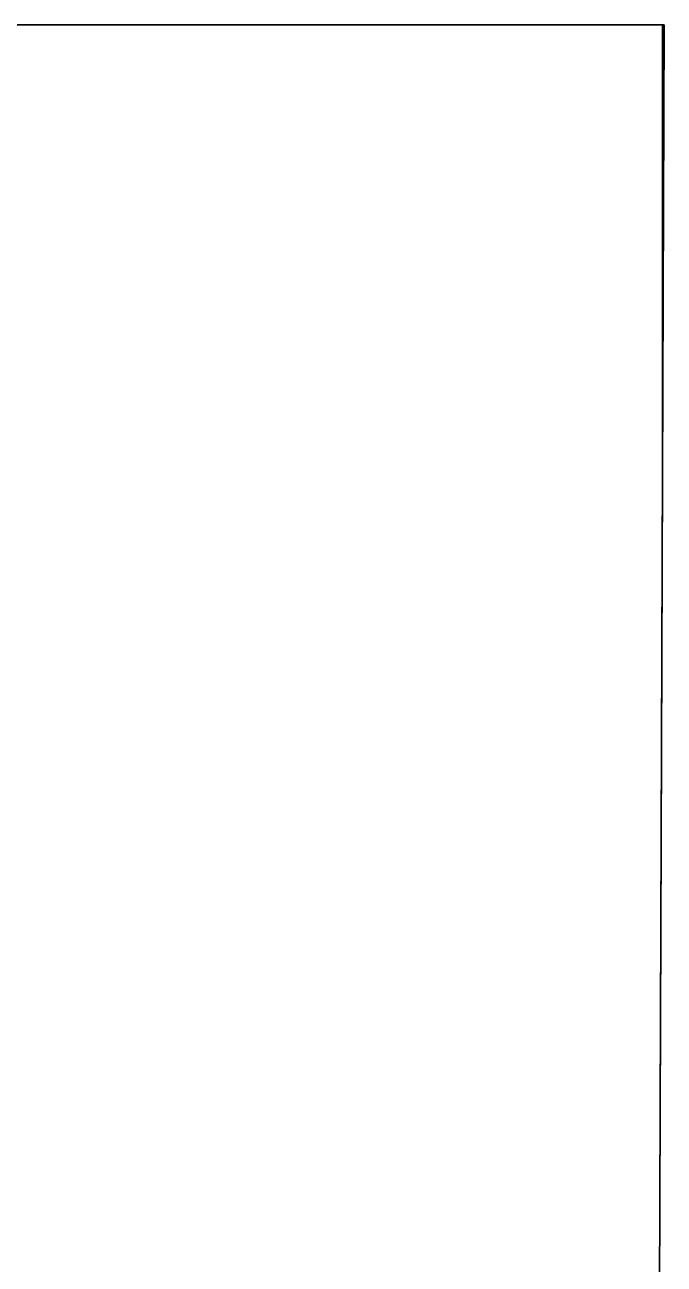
# Model space of a CAD drawing. Extents: x 20.4 to 35.8, y 9 to 15.3.
# Drawn here: x 22.705 to 23.475, y 13.437 to 14.929 of the extents above; entities that cross this region are included whole.
import ezdxf

# ---------------------------------------------------------------- set-up
doc = ezdxf.new("R2010")
doc.units = 0
doc.header["$MEASUREMENT"] = 0
doc.layers.add('DLXFURN', color=5, linetype='Continuous')
doc.layers.add('DLXSCENE', color=7, linetype='Continuous')

# ---------------------------------------------------------------- blocks, each defined once
blk = doc.blocks.new('*U6')
for p, q in [((1.8727, 0.829), (-1.1553, 0.829)), ((-1.1553, 0.829), (1.8727, 0.829)), ((1.8727, 0.2934), (1.8727, 0.829)), ((1.8727, 0.829), (1.8727, 0.2934)), ((1.8727, 0.2934), (1.8727, 0.829)), ((1.8727, 0.829), (1.8727, 0.829)), ((1.8727, 0.829), (1.8727, 0.2934)), ((1.8675, -1.1), (1.8727, 0.2934)), ((1.8727, 0.2934), (1.8675, -1.1)), ((1.8727, 0.2934), (1.8727, 0.2934))]:
    blk.add_line(p, q)
blk = doc.blocks.new('*U7')
for p, q in [((20.4447, 14.929), (23.4747, 14.929)), ((23.4747, 14.929), (20.4447, 14.929)), ((23.4524, 9), (23.4747, 14.929)), ((23.4747, 14.929), (23.4524, 9)), ((23.4747, 14.929), (23.4747, 14.929)), ((23.4747, 14.929), (23.4747, 14.929))]:
    blk.add_line(p, q)
blk = doc.blocks.new('*U8')
for p, q in [((20.4447, 14.929), (23.4747, 14.929)), ((23.4747, 14.929), (23.4524, 9))]:
    blk.add_line(p, q)
blk = doc.blocks.new('*U9')
for p, q in [((23.4747, 14.929), (20.4447, 14.929)), ((23.4524, 9), (23.4747, 14.929))]:
    blk.add_line(p, q)

msp = doc.modelspace()

# ---------------------------------------------------------------- block references
at = {"layer": 'DLXFURN'}
msp.add_blockref('*U6', (21.6, 14.1), dxfattribs=at)
at = {"layer": 'DLXSCENE'}
for name in ['*U7', '*U8', '*U9']:
    msp.add_blockref(name, (0, 0), dxfattribs=at)

doc.saveas('drawing.dxf')
